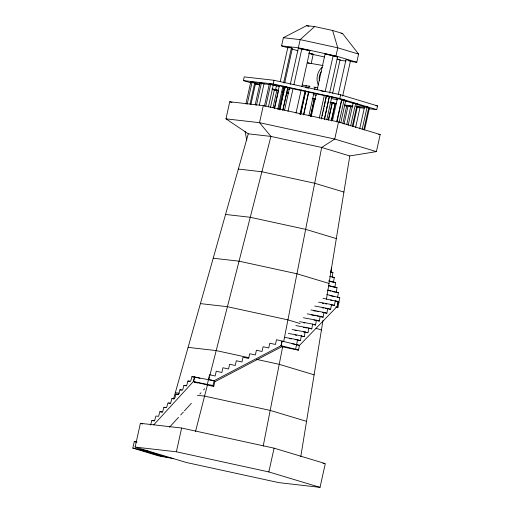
<?xml version="1.0" encoding="UTF-8"?>
<svg xmlns="http://www.w3.org/2000/svg" width="513" height="513" viewBox="0 0 513 513"><rect width="100%" height="100%" fill="white"/><g stroke="black" fill="none" stroke-linecap="round" stroke-linejoin="round"><path stroke-width="0.77" d="M330.757 272.198L331.533 267.376M332.129 277.257L332.905 272.435L330.603 271.864M335.701 307.043L337.939 307.306L339.766 297.726L337.618 297.489L338.394 292.666L336.246 292.429L337.022 287.607L334.874 287.376L335.649 282.554L333.501 282.317L334.277 277.495L329.679 276.353M300.785 456.621L322.972 320.503M326.448 299.207L349.802 155.939L376.395 151.611L380.184 134.528L338.522 121.985L263.304 105.601L229.747 101.76L225.964 118.843L248.273 133.822L270.922 136.413L321.683 147.468L349.802 155.939M284.568 337.317L297.566 339.747L295.635 349.289L298.451 350.148L299.502 345.396L337.31 306.306L338.189 301.522L323.062 298.354M298.168 340.196L300.464 340.626L301.343 335.842L288.344 333.405M301.176 336.143L304.235 336.714L305.113 331.93L292.115 329.493M295.892 325.582L308.884 328.019L308.005 332.802L305.113 331.93M308.723 328.32L311.782 328.897L312.661 324.107L299.663 321.67M314.027 324.697L315.553 324.986L316.431 320.195L303.433 317.759M317.034 320.644L319.323 321.074L320.202 316.29L307.21 313.853M320.041 316.592L323.1 317.162L323.979 312.379L310.981 309.942M322.286 312.391L326.871 313.251L327.749 308.467L314.751 306.03M328.352 308.909L330.641 309.339L331.52 304.555L318.528 302.119M330.596 304.716L334.418 305.434L335.297 300.644M263.195 446.124L282.734 346.384M283.644 341.703L321.683 147.468L334.739 139.061L338.522 121.985M173.503 458.635L158.37 455.82L132.816 448.125L134.278 441.533L137.029 442.046M135.124 447.079L140.395 423.315L181.647 428.028L274.096 448.163L325.3 463.585L320.029 487.35L278.783 482.63L186.328 462.495L135.124 447.079L176.376 451.799L268.825 471.934L320.029 487.35M250.921 82.856L243.412 80.592L244.239 76.879L273.974 80.284L340.632 94.802L377.549 105.915L376.728 109.628L368.905 108.737M245.881 104.004L250.819 81.74L254.807 82.555L250.036 104.049M247.202 104.158L252.139 81.894M250.908 104.434L255.5 83.709L254.41 83.375M176.376 451.799L181.647 428.028M199.987 378.248L194.632 376.92L193.574 381.678L213.036 385.487L213.754 386.507L214.806 381.755L214.088 380.729L191.958 376.619L190.624 381.3L187.95 380.999L186.623 385.68L183.943 385.378L182.615 390.06L179.941 389.752L178.607 394.439L175.933 394.131L174.606 398.819L171.926 398.511L170.598 403.199L167.924 402.891L166.59 407.579L163.916 407.271L162.589 411.958L159.909 411.65L158.581 416.338L155.907 416.03L154.573 420.718L151.899 420.41L150.572 425.091M255.153 105.069L260.091 82.805L264.08 83.613L259.315 105.107M256.481 105.216L261.418 82.952M263.304 105.601L259.52 122.684L270.922 136.413L209.894 375.279M264.432 106.127L269.363 83.863L270.691 84.017L273.352 84.677L268.421 106.935M265.753 106.281L270.691 84.017M243.412 80.592L273.153 83.997L273.974 80.284M288.255 47.889L281.56 45.875L283.375 37.706L306.671 25.65L314.674 26.567L332.604 30.472L342.537 33.46L358.593 54.089L356.779 62.259L349.917 61.47M207.399 384.256L209.522 374.766L215.152 375.997L216.223 371.265L221.853 372.489L222.918 367.757L228.548 368.988L229.619 364.256L235.249 365.48L236.313 360.748L241.95 361.979L243.015 357.247L248.645 358.472L249.716 353.739L255.346 354.97L256.41 350.238L262.04 351.463L263.111 346.73L268.741 347.961L269.812 343.229L275.443 344.454L276.507 339.721L299.586 345.409L292.102 343.678M270.492 107.339L274.404 89.685L278.527 90.641M278.521 90.416L275.616 89.544L276.436 85.831L272.826 85.158M272.974 107.801L276.885 90.147M274.359 108.198L279.386 85.536M280.252 81.631L287.876 47.247L291.455 47.658L292.32 48.588L284.696 82.971M213.036 385.487L214.088 380.736L281.073 345.685L295.635 349.289M274.615 108.294L278.36 91.41M277.77 109.391L282.964 85.947M283.663 82.824L291.455 47.658M278.809 109.538L284.003 86.094M279.732 109.705L284.837 86.678L287.992 87.518L283.054 109.782M279.912 109.904L284.837 86.678M282.701 110.353L287.806 87.325M284.568 110.167L289.595 87.505M290.287 84.382L298.252 48.434L301.836 48.844L309.865 50.595L301.901 86.543M281.56 45.875L298.342 47.792L300.15 39.623L314.674 26.567M287.979 111.359L293 88.698M293.866 84.792L301.836 48.844M296.007 113.11L301.208 89.666M299.9 114.386L305.094 90.942M305.786 87.819L306.306 85.472M311.16 63.593L313.238 54.218L308.832 53.128M300.522 114.232L305.626 91.205L308.781 92.051L303.843 114.309M300.701 114.431L305.626 91.205M308.743 88.268L309.256 85.953M303.491 114.88L308.595 91.853M308.864 115.797L313.828 93.417M314.681 89.557L315.194 87.242M310.416 116.483L314.334 98.823L312.103 98.342M310.775 115.912L314.334 98.823M311.244 116.425L316.271 93.77M317.137 89.858L325.107 53.916L333.136 55.66L337.58 57.001L329.615 92.949M319.278 118.176L324.299 95.514M325.165 91.609L333.136 55.66M321.305 118.759L326.415 95.732L329.384 96.38L324.46 119.606M321.491 118.958L321.831 117.426M322.17 115.887L322.857 112.815M323.196 111.283L323.876 108.211M324.216 106.678L326.415 95.732M356.779 62.259L335.951 55.988L337.759 47.812L332.604 30.472M324.28 119.407L329.384 96.38M326.749 119.862L331.943 96.425M332.636 93.295L340.087 59.694L336.99 59.117M328.237 120.363L332.155 102.703L335.303 103.549L331.565 120.44M328.762 119.022L332.168 103.671M281.086 345.704L282.137 340.953L281.073 345.685L281.791 346.711L214.806 381.755M331.206 121.01L335.124 103.35M332.507 120.497L337.362 98.611M338.227 94.706L346.019 59.54L350.469 60.88L342.671 96.046M376.728 109.628L339.811 98.515L340.632 94.802M336.675 121.85L341.613 99.586L344.088 100.048L345.736 100.542L340.799 122.806M336.958 121.831L341.979 99.169M339.157 122.306L344.088 100.048M342.87 123.21L346.788 105.55L350.777 106.364L346.692 124.787M344.031 124.127L348.109 105.704M268.825 471.934L274.096 448.163M348.192 125.313L353.124 103.049L355.605 103.511L357.247 104.011L352.316 126.269M350.668 125.775L355.605 103.511M352.963 126.724L357.388 106.762L360.049 107.422L355.624 127.384M359.703 128.782L364.64 106.518L367.116 106.98L368.764 107.473L363.826 129.738M362.184 129.244L367.116 106.98M364.563 129.981L369.328 108.487L367.994 108.153M337.285 305.594L338.189 301.522L335.893 301.093M195.556 431.395L207.528 384.538M208.906 379.139L209.503 376.824M173.574 398.883L248.273 133.822M153.778 424.815L193.298 381.608L194.632 376.92M169.444 427.258L178.524 417.332M180.659 414.998L183.327 412.08M184.398 410.913L191.343 403.321M199.884 393.978L200.955 392.811M203.623 389.893L204.693 388.726M331.469 272.275L332.905 272.435M332.847 277.334L334.277 277.495M341.081 33.294L342.537 33.46M283.375 37.706L300.15 39.623L337.759 47.812L358.593 54.089M337.221 59.367L340.087 59.694M348.321 60.637L349.751 60.797M339.997 60.335L346.102 61.034M254.807 82.555L250.819 81.74M262.752 83.465L264.08 83.613M272.031 84.523L273.352 84.677M253.961 82.728L260.2 83.446M262.534 83.709L269.556 84.517M271.89 84.78L278.129 85.498L335.803 98.054L353.29 103.325M345.172 101.285L348.295 101.645M375.984 105.736L377.549 105.915M344.351 104.998L352.925 105.979M356.048 106.338L364.621 107.32M357.388 106.762L356.06 106.614L360.049 107.422M350.777 106.364L346.788 105.55M350.898 106.678L352.469 106.858M359.51 107.659L364.204 108.198M378.62 134.348L380.184 134.528M225.964 118.843L259.52 122.684L334.739 139.061L376.395 151.611M238.346 169.059L261.893 171.759L314.681 183.25L343.909 192.054M225.553 214.453L250.261 217.281L305.652 229.343L336.329 238.583M213.216 258.219L239.052 261.175L296.95 273.782L329.013 283.439M200.423 303.606L227.419 306.697L287.921 319.875L300.105 323.543M188.091 347.372L216.204 350.591L248.876 357.702M175.292 392.766L179.249 393.215M197.454 395.299L204.572 396.113L270.191 410.406L306.537 421.346M322.921 463.31L324.505 463.495M323.139 65.549L307.345 62.798A11.427 7.65 -80.1 0 1 309.275 63.336M309.916 86.389L304.389 85.427A11.427 7.65 -80.1 0 1 302.458 84.889M313.86 87.082L317.81 87.768M298.252 48.434L309.865 50.595M254.262 83.478L255.5 83.709M345.736 100.542L341.613 99.586M255.397 84.119L259.725 84.927M354.772 103.549L357.247 104.011M272.005 88.871L275.616 89.544M276.052 90.179L277.289 90.41M368.142 107.358L364.64 106.518M132.816 448.125L147.949 450.94M330.545 300.086L332.071 300.374M322.183 303.138L323.716 303.427M325.242 303.709L326.775 303.997M322.235 307.768L323.761 308.05M325.293 308.339L326.819 308.627M313.873 310.814L315.405 311.102M316.931 311.391L318.464 311.673M311.628 315.014L315.45 315.732M316.983 316.014L318.509 316.303M313.975 320.074L315.501 320.356M303.318 322.69L304.85 322.978M303.369 327.32L307.191 328.038M295.013 330.372L296.54 330.654M303.42 331.943L307.242 332.661M295.058 334.995L296.591 335.284M289.755 338.618L291.288 338.907M295.11 339.625L296.636 339.907M298.451 350.148L281.778 346.685M298.342 47.792L335.951 55.988M308.858 53.262L313.238 54.218M310.833 53.987L324.652 56.994M306.229 87.723L307.787 88.063M321.035 90.948L324.158 91.628M273.153 83.997L339.811 98.515M285.76 87.037L287.992 87.518M326.595 95.931L329.564 96.579M287.504 88.967L289.839 89.474M313.219 94.565L316.335 95.245M331.141 98.47L337.381 99.83M286.677 92.68L288.235 93.02M312.398 98.278L315.514 98.958M330.321 102.183L336.554 103.543M332.334 102.901L335.303 103.549M282.657 92.218L284.208 92.558M286.53 93.065L288.857 93.571M313.661 98.971L315.213 99.31M329.936 102.517L336.137 103.863M344.665 105.723L346.987 106.229M256.66 359.401L279.219 364.313L314.116 374.823M208.458 379.498L214.088 380.736M213.754 386.507L193.298 381.608M325.107 53.916L337.58 57.001M269.363 83.863L271.364 84.356M260.091 82.805L262.092 83.298M328.75 280.842L335.649 282.554M328.904 281.175L333.501 282.317M328.589 285.523L337.022 287.607M328.743 285.856L334.874 287.376M327.666 290.012L338.394 292.666M327.813 290.345L330.879 291.102M332.411 291.48L335.476 292.243M326.736 294.5L339.766 297.726M329.955 295.591L334.553 296.732M191.958 376.619L195.03 377.376M194.465 382.256L197.537 383.012M187.95 380.999L189.489 381.377M183.943 385.378L186.251 385.943M179.941 389.752L181.474 390.136M175.933 394.131L178.235 394.702M171.926 398.511L173.465 398.896M168.687 403.083L170.226 403.462M163.916 407.271L165.455 407.649M159.909 411.65L162.217 412.221M151.899 420.41L154.201 420.981M306.671 25.65L308.961 26.343M287.876 47.247L290.095 47.921M291.974 49.011L297.931 50.8M353.124 103.049L354.22 103.382M357.093 104.466L366.981 107.448M276.436 85.831L279.348 86.703M283.708 88.018L285.164 88.454M253.864 82.991L259.713 84.754M282.156 91.513L283.612 91.949M274.404 89.685L275.5 90.012M272.108 89.236L275.096 90.134M229.747 101.76L232.011 102.44M331.52 304.555L334.418 305.434M327.749 308.467L330.641 309.339M323.979 312.379L326.871 313.251M320.202 316.29L323.1 317.162M316.431 320.195L319.323 321.074M312.661 324.107L315.553 324.986M316.098 328.358L321.433 329.962M308.884 328.019L311.782 328.897M301.343 335.842L304.235 336.714M297.566 339.747L300.464 340.626M140.395 423.315L142.691 424.001M134.278 441.533L135.785 441.982M142.447 449.914L168.001 457.609M137.631 449.022L163.185 456.717M338.189 301.522L338.99 302.548M337.137 306.274L337.939 307.306M245.105 131.559L246.772 140.145M318.361 84.991A11.427 7.65 -80.1 0 1 322.273 67.312M319.33 80.496A8.298 5.553 -80.1 0 1 321.253 71.801"/></g></svg>
